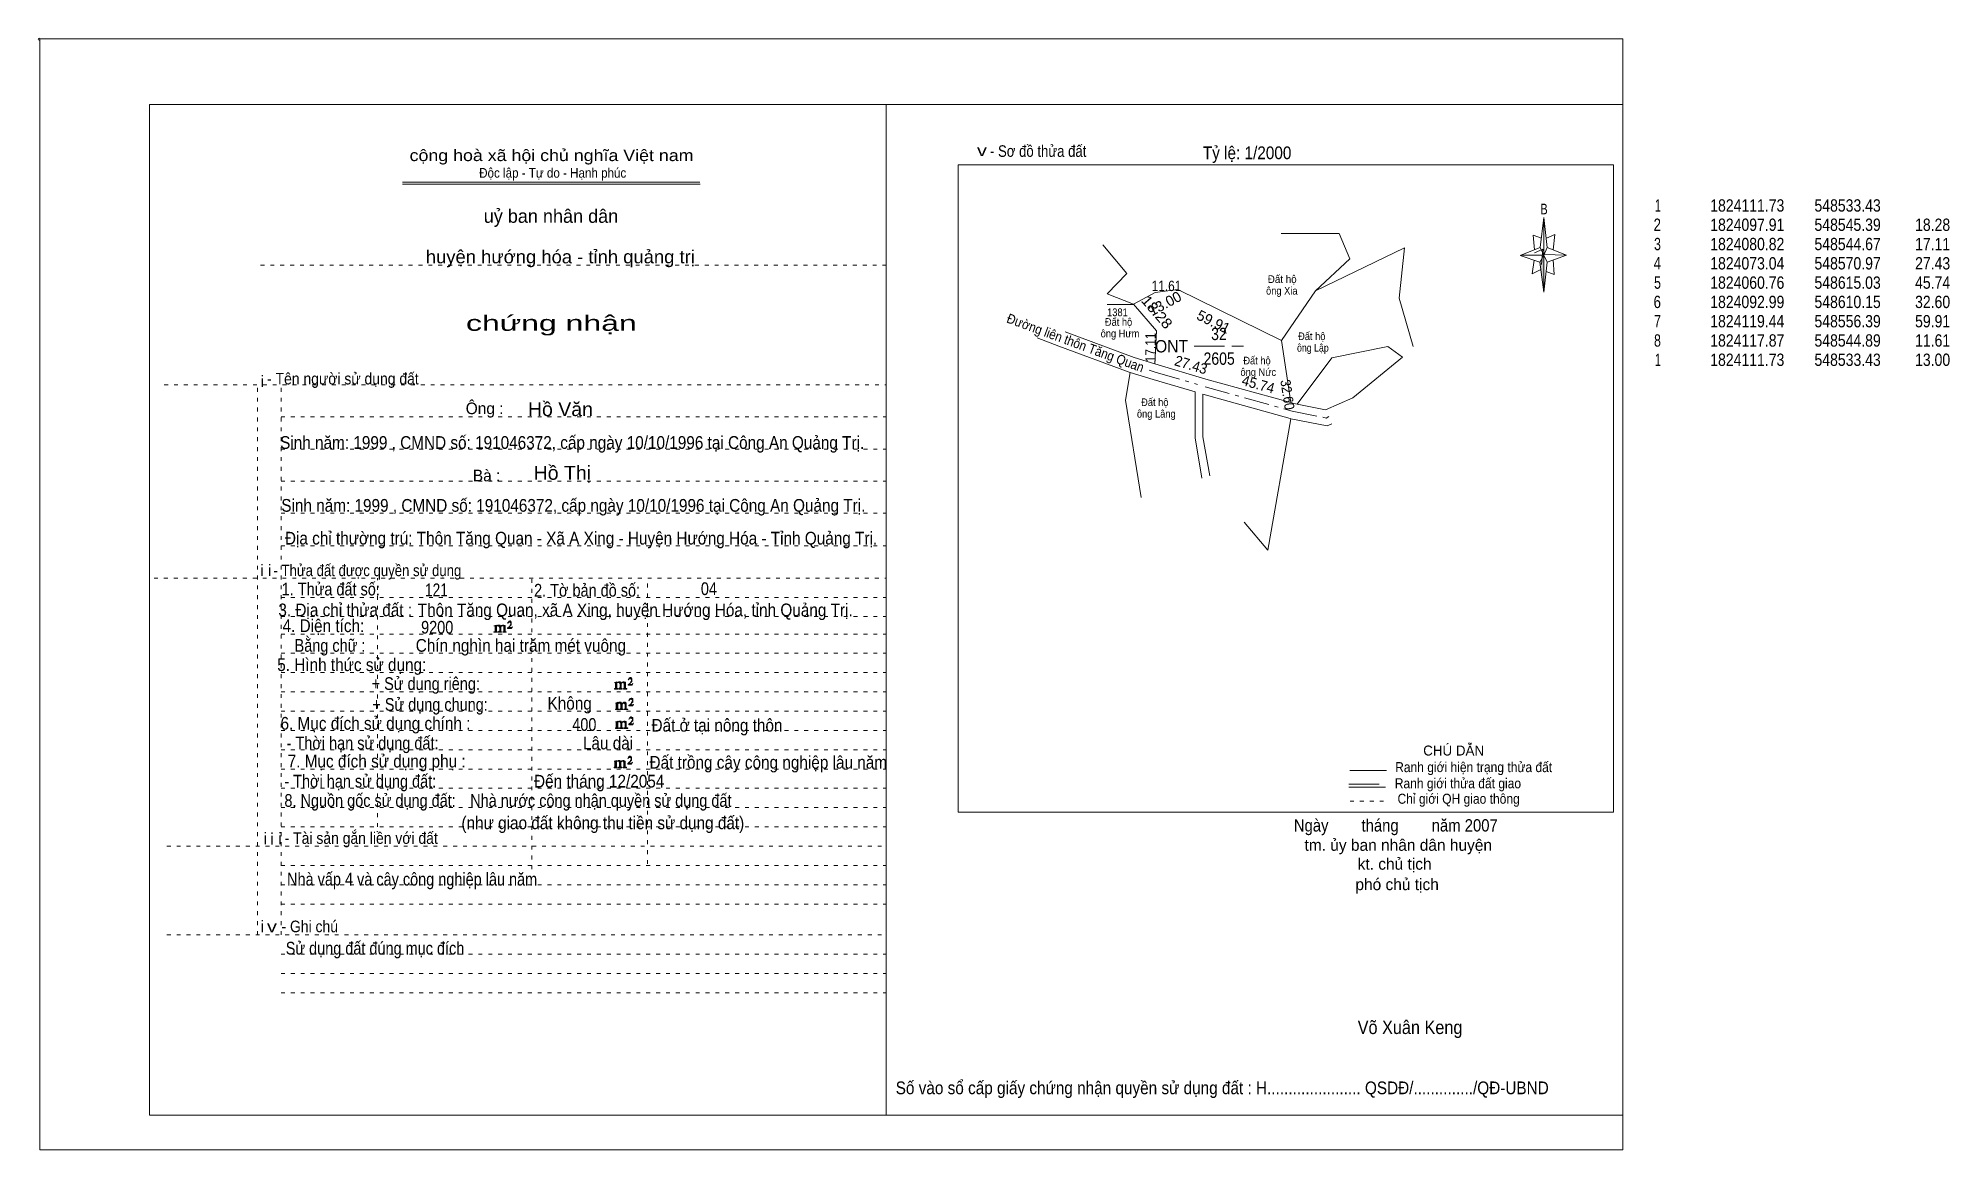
# Model space of a CAD drawing. Header units: centimetres. Extents: x -1.6 to 48, y -3.3 to 25.5.
import ezdxf
from ezdxf.enums import TextEntityAlignment as Align

# ---------------------------------------------------------------- set-up
doc = ezdxf.new("R2010")
doc.units = ezdxf.units.CM
doc.header["$LTSCALE"] = 0.13
for name, pattern in [('DOT_DASHED', [7.7, 5, -1.2, 0.3, -1.2]), ('DOTTED', [1.5, 0.3, -1.2]), ('LONG_DASHED', [7.5, 6, -1.5])]:
    doc.linetypes.add(name, pattern=pattern)
for name, color, linetype, lineweight in [('1', 7, 'DOTTED', 13), ('13', 7, 'Continuous', 13), ('22', 7, 'Continuous', 13), ('33', 7, 'LONG_DASHED', 13), ('4', 7, 'Continuous', 13), ('5', 7, 'Continuous', 13), ('50', 7, 'Continuous', 13)]:
    doc.layers.add(name, color=color, linetype=linetype, lineweight=lineweight)
for name, color, linetype in [('10', 7, 'Continuous'), ('23', 7, 'Continuous'), ('30', 7, 'Continuous')]:
    doc.layers.add(name, color=color, linetype=linetype)

msp = doc.modelspace()

# ---------------------------------------------------------------- hatches: boundary and pattern name
at = {"layer": '5'}
msp.add_hatch(color=256, dxfattribs=at).paths.add_polyline_path([(37.46, 19.87), (37.46, 18.91), (37.36, 19.69)])
at = {"layer": '50'}
for points in [[(10.27, 10.13), (10.27, 10.12), (10.27, 10.11), (10.25, 10.11), (10.24, 10.11), (10.24, 10.1), (10.33, 10.1), (10.33, 10.11), (10.32, 10.11), (10.31, 10.11), (10.31, 10.12), (10.31, 10.13), (10.31, 10.24), (10.31, 10.25), (10.32, 10.26), (10.34, 10.26), (10.35, 10.26), (10.36, 10.26), (10.37, 10.25), (10.39, 10.22), (10.39, 10.13), (10.37, 10.12), (10.37, 10.11), (10.36, 10.11), (10.35, 10.11), (10.35, 10.1), (10.44, 10.1), (10.44, 10.11), (10.43, 10.11), (10.42, 10.11), (10.42, 10.12), (10.42, 10.13), (10.42, 10.24), (10.44, 10.26), (10.45, 10.26), (10.46, 10.26), (10.49, 10.26), (10.49, 10.25), (10.5, 10.24), (10.5, 10.22), (10.5, 10.13), (10.5, 10.12), (10.49, 10.11), (10.49, 10.11), (10.47, 10.11), (10.47, 10.1), (10.56, 10.1), (10.56, 10.11), (10.55, 10.11), (10.54, 10.11), (10.53, 10.12), (10.53, 10.13), (10.53, 10.2), (10.53, 10.25), (10.53, 10.26), (10.52, 10.27), (10.5, 10.28), (10.47, 10.28), (10.46, 10.28), (10.44, 10.27), (10.41, 10.25), (10.41, 10.26), (10.4, 10.28), (10.39, 10.28), (10.37, 10.28), (10.35, 10.28), (10.34, 10.28), (10.32, 10.26), (10.31, 10.26), (10.31, 10.25), (10.31, 10.25), (10.31, 10.26), (10.31, 10.28), (10.24, 10.26), (10.24, 10.26), (10.25, 10.26), (10.27, 10.25), (10.27, 10.24), (10.27, 10.23)], [(10.69, 10.19), (10.72, 10.24), (10.72, 10.24), (10.71, 10.22), (10.69, 10.22), (10.68, 10.22), (10.63, 10.22), (10.66, 10.26), (10.67, 10.27), (10.69, 10.28), (10.69, 10.3), (10.69, 10.32), (10.69, 10.34), (10.69, 10.35), (10.69, 10.37), (10.68, 10.38), (10.67, 10.38), (10.66, 10.39), (10.65, 10.39), (10.63, 10.38), (10.63, 10.38), (10.62, 10.37), (10.61, 10.35), (10.59, 10.33), (10.61, 10.33), (10.61, 10.35), (10.62, 10.35), (10.63, 10.36), (10.65, 10.36), (10.66, 10.36), (10.67, 10.35), (10.68, 10.35), (10.68, 10.32), (10.68, 10.3), (10.66, 10.28), (10.66, 10.26), (10.65, 10.25), (10.59, 10.2), (10.59, 10.19)], [(13.39, 8.66), (13.39, 8.65), (13.39, 8.64), (13.38, 8.64), (13.37, 8.64), (13.37, 8.62), (13.45, 8.62), (13.45, 8.64), (13.44, 8.64), (13.43, 8.64), (13.43, 8.65), (13.43, 8.66), (13.43, 8.77), (13.43, 8.78), (13.44, 8.79), (13.47, 8.79), (13.48, 8.79), (13.49, 8.79), (13.5, 8.78), (13.51, 8.74), (13.51, 8.66), (13.5, 8.65), (13.5, 8.64), (13.49, 8.64), (13.48, 8.64), (13.48, 8.62), (13.57, 8.62), (13.57, 8.64), (13.55, 8.64), (13.54, 8.64), (13.54, 8.65), (13.54, 8.66), (13.54, 8.77), (13.57, 8.79), (13.58, 8.79), (13.59, 8.79), (13.61, 8.79), (13.61, 8.78), (13.62, 8.77), (13.62, 8.74), (13.62, 8.66), (13.62, 8.65), (13.61, 8.64), (13.61, 8.64), (13.6, 8.64), (13.6, 8.62), (13.69, 8.62), (13.69, 8.64), (13.67, 8.64), (13.66, 8.64), (13.65, 8.65), (13.65, 8.66), (13.65, 8.73), (13.65, 8.78), (13.65, 8.79), (13.64, 8.8), (13.62, 8.81), (13.6, 8.81), (13.59, 8.81), (13.57, 8.8), (13.53, 8.78), (13.53, 8.79), (13.52, 8.81), (13.51, 8.81), (13.5, 8.81), (13.48, 8.81), (13.47, 8.81), (13.44, 8.79), (13.43, 8.79), (13.43, 8.78), (13.43, 8.78), (13.43, 8.79), (13.43, 8.81), (13.37, 8.79), (13.37, 8.79), (13.38, 8.79), (13.39, 8.78), (13.39, 8.77), (13.39, 8.76)], [(13.82, 8.72), (13.84, 8.77), (13.84, 8.77), (13.83, 8.74), (13.82, 8.74), (13.81, 8.74), (13.75, 8.74), (13.79, 8.79), (13.8, 8.8), (13.82, 8.81), (13.82, 8.83), (13.82, 8.84), (13.82, 8.87), (13.82, 8.88), (13.82, 8.9), (13.81, 8.91), (13.8, 8.91), (13.79, 8.92), (13.77, 8.92), (13.75, 8.91), (13.75, 8.91), (13.74, 8.9), (13.73, 8.88), (13.72, 8.86), (13.73, 8.86), (13.73, 8.88), (13.74, 8.88), (13.75, 8.89), (13.77, 8.89), (13.79, 8.89), (13.8, 8.88), (13.81, 8.88), (13.81, 8.84), (13.81, 8.83), (13.79, 8.81), (13.79, 8.79), (13.77, 8.78), (13.72, 8.73), (13.72, 8.72)], [(13.41, 8.12), (13.41, 8.11), (13.41, 8.1), (13.4, 8.1), (13.39, 8.1), (13.39, 8.09), (13.48, 8.09), (13.48, 8.1), (13.47, 8.1), (13.45, 8.1), (13.45, 8.11), (13.45, 8.12), (13.45, 8.23), (13.45, 8.24), (13.47, 8.26), (13.49, 8.26), (13.5, 8.26), (13.51, 8.26), (13.52, 8.24), (13.53, 8.21), (13.53, 8.12), (13.52, 8.11), (13.52, 8.1), (13.51, 8.1), (13.5, 8.1), (13.5, 8.09), (13.59, 8.09), (13.59, 8.1), (13.58, 8.1), (13.57, 8.1), (13.57, 8.11), (13.57, 8.12), (13.57, 8.23), (13.59, 8.26), (13.6, 8.26), (13.61, 8.26), (13.63, 8.26), (13.63, 8.24), (13.64, 8.23), (13.64, 8.21), (13.64, 8.12), (13.64, 8.11), (13.63, 8.1), (13.63, 8.1), (13.62, 8.1), (13.62, 8.09), (13.71, 8.09), (13.71, 8.1), (13.7, 8.1), (13.69, 8.1), (13.67, 8.11), (13.67, 8.12), (13.67, 8.2), (13.67, 8.24), (13.67, 8.26), (13.66, 8.27), (13.64, 8.28), (13.62, 8.28), (13.61, 8.28), (13.59, 8.27), (13.55, 8.24), (13.55, 8.26), (13.54, 8.28), (13.53, 8.28), (13.52, 8.28), (13.5, 8.28), (13.49, 8.28), (13.47, 8.26), (13.45, 8.26), (13.45, 8.24), (13.45, 8.24), (13.45, 8.26), (13.45, 8.28), (13.39, 8.26), (13.39, 8.26), (13.4, 8.26), (13.41, 8.24), (13.41, 8.23), (13.41, 8.22)], [(13.84, 8.19), (13.86, 8.23), (13.86, 8.23), (13.85, 8.21), (13.84, 8.21), (13.83, 8.21), (13.77, 8.21), (13.81, 8.26), (13.82, 8.27), (13.84, 8.28), (13.84, 8.3), (13.84, 8.31), (13.84, 8.33), (13.84, 8.34), (13.84, 8.37), (13.83, 8.38), (13.82, 8.38), (13.81, 8.39), (13.8, 8.39), (13.77, 8.38), (13.77, 8.38), (13.76, 8.37), (13.75, 8.34), (13.74, 8.32), (13.75, 8.32), (13.75, 8.34), (13.76, 8.34), (13.77, 8.36), (13.8, 8.36), (13.81, 8.36), (13.82, 8.34), (13.83, 8.34), (13.83, 8.31), (13.83, 8.3), (13.81, 8.28), (13.81, 8.26), (13.8, 8.24), (13.74, 8.2), (13.74, 8.19)], [(13.41, 7.64), (13.41, 7.63), (13.41, 7.62), (13.4, 7.62), (13.39, 7.62), (13.39, 7.6), (13.47, 7.6), (13.47, 7.62), (13.46, 7.62), (13.45, 7.62), (13.45, 7.63), (13.45, 7.64), (13.45, 7.75), (13.45, 7.76), (13.46, 7.77), (13.49, 7.77), (13.5, 7.77), (13.51, 7.77), (13.52, 7.76), (13.53, 7.72), (13.53, 7.64), (13.52, 7.63), (13.52, 7.62), (13.51, 7.62), (13.5, 7.62), (13.5, 7.6), (13.59, 7.6), (13.59, 7.62), (13.57, 7.62), (13.56, 7.62), (13.56, 7.63), (13.56, 7.64), (13.56, 7.75), (13.59, 7.77), (13.6, 7.77), (13.61, 7.77), (13.63, 7.77), (13.63, 7.76), (13.64, 7.75), (13.64, 7.72), (13.64, 7.64), (13.64, 7.63), (13.63, 7.62), (13.63, 7.62), (13.62, 7.62), (13.62, 7.6), (13.71, 7.6), (13.71, 7.62), (13.69, 7.62), (13.68, 7.62), (13.67, 7.63), (13.67, 7.64), (13.67, 7.71), (13.67, 7.76), (13.67, 7.77), (13.66, 7.78), (13.64, 7.79), (13.62, 7.79), (13.61, 7.79), (13.59, 7.78), (13.55, 7.76), (13.55, 7.77), (13.54, 7.79), (13.53, 7.79), (13.52, 7.79), (13.5, 7.79), (13.49, 7.79), (13.46, 7.77), (13.45, 7.77), (13.45, 7.76), (13.45, 7.76), (13.45, 7.77), (13.45, 7.79), (13.39, 7.77), (13.39, 7.77), (13.4, 7.77), (13.41, 7.76), (13.41, 7.75), (13.41, 7.74)], [(13.84, 7.7), (13.86, 7.75), (13.86, 7.75), (13.85, 7.72), (13.84, 7.72), (13.83, 7.72), (13.77, 7.72), (13.81, 7.77), (13.82, 7.78), (13.84, 7.79), (13.84, 7.81), (13.84, 7.82), (13.84, 7.85), (13.84, 7.86), (13.84, 7.88), (13.83, 7.89), (13.82, 7.89), (13.81, 7.9), (13.79, 7.9), (13.77, 7.89), (13.77, 7.89), (13.76, 7.88), (13.75, 7.86), (13.74, 7.84), (13.75, 7.84), (13.75, 7.86), (13.76, 7.86), (13.77, 7.87), (13.79, 7.87), (13.81, 7.87), (13.82, 7.86), (13.83, 7.86), (13.83, 7.82), (13.83, 7.81), (13.81, 7.79), (13.81, 7.77), (13.79, 7.76), (13.74, 7.71), (13.74, 7.7)], [(13.38, 6.62), (13.38, 6.61), (13.38, 6.6), (13.37, 6.6), (13.36, 6.6), (13.36, 6.58), (13.44, 6.58), (13.44, 6.6), (13.43, 6.6), (13.42, 6.6), (13.42, 6.61), (13.42, 6.62), (13.42, 6.73), (13.42, 6.74), (13.43, 6.75), (13.46, 6.75), (13.47, 6.75), (13.48, 6.75), (13.49, 6.74), (13.5, 6.7), (13.5, 6.62), (13.49, 6.61), (13.49, 6.6), (13.48, 6.6), (13.47, 6.6), (13.47, 6.58), (13.56, 6.58), (13.56, 6.6), (13.54, 6.6), (13.53, 6.6), (13.53, 6.61), (13.53, 6.62), (13.53, 6.73), (13.56, 6.75), (13.57, 6.75), (13.58, 6.75), (13.6, 6.75), (13.6, 6.74), (13.61, 6.73), (13.61, 6.7), (13.61, 6.62), (13.61, 6.61), (13.6, 6.6), (13.6, 6.6), (13.59, 6.6), (13.59, 6.58), (13.68, 6.58), (13.68, 6.6), (13.66, 6.6), (13.65, 6.6), (13.64, 6.61), (13.64, 6.62), (13.64, 6.69), (13.64, 6.74), (13.64, 6.75), (13.63, 6.76), (13.61, 6.77), (13.59, 6.77), (13.58, 6.77), (13.56, 6.76), (13.52, 6.74), (13.52, 6.75), (13.51, 6.77), (13.5, 6.77), (13.49, 6.77), (13.47, 6.77), (13.46, 6.77), (13.43, 6.75), (13.42, 6.75), (13.42, 6.74), (13.42, 6.74), (13.42, 6.75), (13.42, 6.77), (13.36, 6.75), (13.36, 6.75), (13.37, 6.75), (13.38, 6.74), (13.38, 6.73), (13.38, 6.72)], [(13.81, 6.68), (13.83, 6.73), (13.83, 6.73), (13.82, 6.7), (13.81, 6.7), (13.8, 6.7), (13.74, 6.7), (13.78, 6.75), (13.79, 6.76), (13.81, 6.77), (13.81, 6.79), (13.81, 6.8), (13.81, 6.83), (13.81, 6.84), (13.81, 6.86), (13.8, 6.87), (13.79, 6.87), (13.78, 6.88), (13.76, 6.88), (13.74, 6.87), (13.74, 6.87), (13.73, 6.86), (13.72, 6.84), (13.71, 6.82), (13.72, 6.82), (13.72, 6.84), (13.73, 6.84), (13.74, 6.85), (13.76, 6.85), (13.78, 6.85), (13.79, 6.84), (13.8, 6.84), (13.8, 6.8), (13.8, 6.79), (13.78, 6.77), (13.78, 6.75), (13.76, 6.74), (13.71, 6.69), (13.71, 6.68)]]:
    msp.add_hatch(color=256, dxfattribs=at).paths.add_polyline_path(points)

# ---------------------------------------------------------------- linework, layer by layer
at = {"layer": '1', "linetype": 'Continuous'}
for p, q in [((1.31, -2.42), (1.31, 23.78)), ((1.31, 23.78), (39.51, 23.78)), ((20.41, -2.42), (20.41, 23.78)), ((39.51, -2.42), (39.51, 23.78)), ((7.87, 21.76), (15.58, 21.76)), ((7.87, 21.71), (15.59, 21.71)), ((37.36, 19.69), (36.85, 19.86)), ((1.31, -2.42), (39.51, -2.42))]:
    msp.add_line(p, q, dxfattribs=at)
at = {"layer": '1'}
for p, q in [((4.19, 19.61), (20.41, 19.61)), ((1.69, 16.51), (20.41, 16.51)), ((4.11, 2.25), (4.11, 16.51)), ((4.72, 2.25), (4.72, 16.51)), ((4.72, 15.68), (20.41, 15.68)), ((4.72, 14.84), (20.41, 14.84)), ((4.72, 14.01), (20.41, 14.01)), ((4.72, 13.18), (20.41, 13.18)), ((4.72, 12.34), (20.41, 12.34)), ((1.43, 11.5), (20.41, 11.5)), ((7.22, 5.05), (7.22, 11.5)), ((11.22, 3.95), (11.22, 11.5)), ((14.22, 4.09), (14.22, 11.5)), ((4.72, 11), (20.41, 11)), ((4.72, 10.5), (20.41, 10.5)), ((4.72, 10.05), (20.41, 10.05)), ((4.72, 9.55), (20.41, 9.55)), ((4.72, 9.05), (20.41, 9.05)), ((4.72, 8.55), (20.41, 8.55)), ((4.72, 8.05), (20.41, 8.05)), ((4.72, 7.55), (20.41, 7.55)), ((4.72, 7.05), (20.41, 7.05)), ((4.72, 6.55), (20.41, 6.55)), ((4.72, 6.05), (20.41, 6.05)), ((4.72, 5.55), (20.41, 5.55)), ((4.72, 5.05), (20.41, 5.05)), ((1.76, 4.55), (20.41, 4.55)), ((4.72, 4.05), (20.41, 4.05)), ((4.72, 3.55), (20.41, 3.55)), ((4.72, 3.05), (20.41, 3.05)), ((1.76, 2.25), (20.41, 2.25)), ((4.72, 1.75), (20.41, 1.75)), ((4.72, 1.25), (20.41, 1.25)), ((4.72, 0.75), (20.41, 0.75))]:
    msp.add_line(p, q, dxfattribs=at)
at = {"layer": '1', "linetype": 'Continuous'}
msp.add_lwpolyline([(-1.53, -3.32), (39.51, -3.32), (39.51, 25.48), (-1.53, 25.48)], close=True, dxfattribs=at)
msp.add_lwpolyline([(37.37, 19.49), (37.16, 19.39), (37.21, 19.74)], dxfattribs=at)
at = {"layer": '13'}
msp.add_line((26.14, 18.59), (26.82, 18.59), dxfattribs=at)
at = {"layer": '22'}
for points in [[(30.65, 20.43), (32.16, 20.43), (32.43, 19.78), (31.54, 18.95)], [(26.82, 18.6), (26.14, 18.87), (26.65, 19.4), (26.03, 20.14)], [(31.54, 18.95), (33.85, 20.06), (33.71, 18.76), (34.08, 17.5)], [(30.66, 17.66), (27.97, 18.98), (27.39, 18.9), (26.82, 18.6)], [(31.54, 18.95), (30.66, 17.66), (30.9, 16.05)], [(26.82, 18.6), (27.42, 17.91), (27.38, 17.05)], [(25.05, 17.88), (26.84, 17.22), (27.38, 17.05)], [(24.33, 17.73), (24.89, 17.51), (26.71, 16.84), (26.74, 16.83)], [(33.8, 17.23), (33.42, 17.5), (31.97, 17.21), (31.07, 16.01)], [(27.38, 17.05), (28.7, 16.66), (30.9, 16.05)], [(31.07, 16.01), (31.8, 15.86), (32.51, 16.17), (33.8, 17.23)], [(27.02, 13.59), (26.62, 16.11), (26.74, 16.83)], [(26.74, 16.83), (27.33, 16.65), (28.42, 16.33)], [(28.6, 14.09), (28.42, 15.14), (28.42, 16.33)], [(28.8, 14.15), (28.62, 15.16), (28.62, 16.27)], [(28.62, 16.27), (30.89, 15.64), (30.9, 15.63)], [(30.9, 16.05), (30.98, 16.03), (31.07, 16.01)], [(29.69, 12.95), (30.31, 12.22), (30.9, 15.63)], [(30.9, 15.63), (31.85, 15.45), (31.97, 15.5)]]:
    msp.add_lwpolyline(points, dxfattribs=at)
at = {"layer": '22', "linetype": 'DOT_DASHED'}
for points in [[(27.23, 16.89), (27.39, 16.84), (28.48, 16.52)], [(28.68, 16.46), (30.94, 15.83), (30.94, 15.83)], [(30.94, 15.83), (31.82, 15.65), (31.89, 15.69)]]:
    msp.add_lwpolyline(points, dxfattribs=at)
at = {"layer": '33'}
msp.add_line((28.4, 17.51), (29.68, 17.51), dxfattribs=at)
at = {"layer": '4'}
for p, q in [((32.43, 6.51), (33.38, 6.51)), ((32.41, 6.08), (33.36, 6.08))]:
    msp.add_line(p, q, dxfattribs=at)
at = {"layer": '4', "linetype": 'LONG_DASHED'}
msp.add_line((32.41, 6.16), (33.36, 6.16), dxfattribs=at)
at = {"layer": '4', "linetype": 'DOTTED'}
msp.add_line((32.44, 5.72), (33.43, 5.72), dxfattribs=at)
at = {"layer": '4'}
msp.add_lwpolyline([(22.28, 22.21), (39.27, 22.21), (39.27, 5.43), (22.28, 5.43)], close=True, dxfattribs=at)
msp.add_circle((-1.55, 25.47), 0.025, dxfattribs=at)
at = {"layer": '5'}
for p, q in [((37.37, 20.07), (37.46, 20.85)), ((37.55, 20.07), (38.05, 19.87)), ((37.55, 19.69), (37.46, 18.91)), ((37.73, 19.37), (37.52, 19.45)), ((37.71, 19.75), (37.73, 19.37))]:
    msp.add_line(p, q, dxfattribs=at)
for points in [[(37.46, 20.85), (37.55, 20.07), (37.46, 19.87)], [(37.46, 19.87), (36.87, 19.87), (37.37, 20.07), (37.55, 19.69), (38.05, 19.87), (37.46, 19.89)], [(37.46, 19.87), (37.46, 18.91), (37.36, 19.69)]]:
    msp.add_lwpolyline(points, close=True, dxfattribs=at)
for points in [[(37.4, 20.31), (37.19, 20.39), (37.22, 20.01)], [(37.53, 20.31), (37.75, 20.41), (37.71, 20.01)], [(37.46, 19.87), (37.37, 20.07), (36.87, 19.87)], [(37.22, 19.93), (37.44, 20.03), (37.4, 19.63)], [(37.46, 19.87), (37.55, 19.69), (38.05, 19.87)]]:
    msp.add_lwpolyline(points, dxfattribs=at)
at = {"layer": '50'}
for points in [[(10.27, 10.13), (10.27, 10.12), (10.27, 10.11), (10.25, 10.11), (10.24, 10.11), (10.24, 10.1), (10.33, 10.1), (10.33, 10.11), (10.32, 10.11), (10.31, 10.11), (10.31, 10.12), (10.31, 10.13), (10.31, 10.24), (10.31, 10.25), (10.32, 10.26), (10.34, 10.26), (10.35, 10.26), (10.36, 10.26), (10.37, 10.25), (10.39, 10.22), (10.39, 10.13), (10.37, 10.12), (10.37, 10.11), (10.36, 10.11), (10.35, 10.11), (10.35, 10.1), (10.44, 10.1), (10.44, 10.11), (10.43, 10.11), (10.42, 10.11), (10.42, 10.12), (10.42, 10.13), (10.42, 10.24), (10.44, 10.26), (10.45, 10.26), (10.46, 10.26), (10.49, 10.26), (10.49, 10.25), (10.5, 10.24), (10.5, 10.22), (10.5, 10.13), (10.5, 10.12), (10.49, 10.11), (10.49, 10.11), (10.47, 10.11), (10.47, 10.1), (10.56, 10.1), (10.56, 10.11), (10.55, 10.11), (10.54, 10.11), (10.53, 10.12), (10.53, 10.13), (10.53, 10.2), (10.53, 10.25), (10.53, 10.26), (10.52, 10.27), (10.5, 10.28), (10.47, 10.28), (10.46, 10.28), (10.44, 10.27), (10.41, 10.25), (10.41, 10.26), (10.4, 10.28), (10.39, 10.28), (10.37, 10.28), (10.35, 10.28), (10.34, 10.28), (10.32, 10.26), (10.31, 10.26), (10.31, 10.25), (10.31, 10.25), (10.31, 10.26), (10.31, 10.28), (10.24, 10.26), (10.24, 10.26), (10.25, 10.26), (10.27, 10.25), (10.27, 10.24), (10.27, 10.23)], [(10.69, 10.19), (10.72, 10.24), (10.72, 10.24), (10.71, 10.22), (10.69, 10.22), (10.68, 10.22), (10.63, 10.22), (10.66, 10.26), (10.67, 10.27), (10.69, 10.28), (10.69, 10.3), (10.69, 10.32), (10.69, 10.34), (10.69, 10.35), (10.69, 10.37), (10.68, 10.38), (10.67, 10.38), (10.66, 10.39), (10.65, 10.39), (10.63, 10.38), (10.63, 10.38), (10.62, 10.37), (10.61, 10.35), (10.59, 10.33), (10.61, 10.33), (10.61, 10.35), (10.62, 10.35), (10.63, 10.36), (10.65, 10.36), (10.66, 10.36), (10.67, 10.35), (10.68, 10.35), (10.68, 10.32), (10.68, 10.3), (10.66, 10.28), (10.66, 10.26), (10.65, 10.25), (10.59, 10.2), (10.59, 10.19)], [(13.39, 8.66), (13.39, 8.65), (13.39, 8.64), (13.38, 8.64), (13.37, 8.64), (13.37, 8.62), (13.45, 8.62), (13.45, 8.64), (13.44, 8.64), (13.43, 8.64), (13.43, 8.65), (13.43, 8.66), (13.43, 8.77), (13.43, 8.78), (13.44, 8.79), (13.47, 8.79), (13.48, 8.79), (13.49, 8.79), (13.5, 8.78), (13.51, 8.74), (13.51, 8.66), (13.5, 8.65), (13.5, 8.64), (13.49, 8.64), (13.48, 8.64), (13.48, 8.62), (13.57, 8.62), (13.57, 8.64), (13.55, 8.64), (13.54, 8.64), (13.54, 8.65), (13.54, 8.66), (13.54, 8.77), (13.57, 8.79), (13.58, 8.79), (13.59, 8.79), (13.61, 8.79), (13.61, 8.78), (13.62, 8.77), (13.62, 8.74), (13.62, 8.66), (13.62, 8.65), (13.61, 8.64), (13.61, 8.64), (13.6, 8.64), (13.6, 8.62), (13.69, 8.62), (13.69, 8.64), (13.67, 8.64), (13.66, 8.64), (13.65, 8.65), (13.65, 8.66), (13.65, 8.73), (13.65, 8.78), (13.65, 8.79), (13.64, 8.8), (13.62, 8.81), (13.6, 8.81), (13.59, 8.81), (13.57, 8.8), (13.53, 8.78), (13.53, 8.79), (13.52, 8.81), (13.51, 8.81), (13.5, 8.81), (13.48, 8.81), (13.47, 8.81), (13.44, 8.79), (13.43, 8.79), (13.43, 8.78), (13.43, 8.78), (13.43, 8.79), (13.43, 8.81), (13.37, 8.79), (13.37, 8.79), (13.38, 8.79), (13.39, 8.78), (13.39, 8.77), (13.39, 8.76)], [(13.82, 8.72), (13.84, 8.77), (13.84, 8.77), (13.83, 8.74), (13.82, 8.74), (13.81, 8.74), (13.75, 8.74), (13.79, 8.79), (13.8, 8.8), (13.82, 8.81), (13.82, 8.83), (13.82, 8.84), (13.82, 8.87), (13.82, 8.88), (13.82, 8.9), (13.81, 8.91), (13.8, 8.91), (13.79, 8.92), (13.77, 8.92), (13.75, 8.91), (13.75, 8.91), (13.74, 8.9), (13.73, 8.88), (13.72, 8.86), (13.73, 8.86), (13.73, 8.88), (13.74, 8.88), (13.75, 8.89), (13.77, 8.89), (13.79, 8.89), (13.8, 8.88), (13.81, 8.88), (13.81, 8.84), (13.81, 8.83), (13.79, 8.81), (13.79, 8.79), (13.77, 8.78), (13.72, 8.73), (13.72, 8.72)], [(13.41, 8.12), (13.41, 8.11), (13.41, 8.1), (13.4, 8.1), (13.39, 8.1), (13.39, 8.09), (13.48, 8.09), (13.48, 8.1), (13.47, 8.1), (13.45, 8.1), (13.45, 8.11), (13.45, 8.12), (13.45, 8.23), (13.45, 8.24), (13.47, 8.26), (13.49, 8.26), (13.5, 8.26), (13.51, 8.26), (13.52, 8.24), (13.53, 8.21), (13.53, 8.12), (13.52, 8.11), (13.52, 8.1), (13.51, 8.1), (13.5, 8.1), (13.5, 8.09), (13.59, 8.09), (13.59, 8.1), (13.58, 8.1), (13.57, 8.1), (13.57, 8.11), (13.57, 8.12), (13.57, 8.23), (13.59, 8.26), (13.6, 8.26), (13.61, 8.26), (13.63, 8.26), (13.63, 8.24), (13.64, 8.23), (13.64, 8.21), (13.64, 8.12), (13.64, 8.11), (13.63, 8.1), (13.63, 8.1), (13.62, 8.1), (13.62, 8.09), (13.71, 8.09), (13.71, 8.1), (13.7, 8.1), (13.69, 8.1), (13.67, 8.11), (13.67, 8.12), (13.67, 8.2), (13.67, 8.24), (13.67, 8.26), (13.66, 8.27), (13.64, 8.28), (13.62, 8.28), (13.61, 8.28), (13.59, 8.27), (13.55, 8.24), (13.55, 8.26), (13.54, 8.28), (13.53, 8.28), (13.52, 8.28), (13.5, 8.28), (13.49, 8.28), (13.47, 8.26), (13.45, 8.26), (13.45, 8.24), (13.45, 8.24), (13.45, 8.26), (13.45, 8.28), (13.39, 8.26), (13.39, 8.26), (13.4, 8.26), (13.41, 8.24), (13.41, 8.23), (13.41, 8.22)], [(13.84, 8.19), (13.86, 8.23), (13.86, 8.23), (13.85, 8.21), (13.84, 8.21), (13.83, 8.21), (13.77, 8.21), (13.81, 8.26), (13.82, 8.27), (13.84, 8.28), (13.84, 8.3), (13.84, 8.31), (13.84, 8.33), (13.84, 8.34), (13.84, 8.37), (13.83, 8.38), (13.82, 8.38), (13.81, 8.39), (13.8, 8.39), (13.77, 8.38), (13.77, 8.38), (13.76, 8.37), (13.75, 8.34), (13.74, 8.32), (13.75, 8.32), (13.75, 8.34), (13.76, 8.34), (13.77, 8.36), (13.8, 8.36), (13.81, 8.36), (13.82, 8.34), (13.83, 8.34), (13.83, 8.31), (13.83, 8.3), (13.81, 8.28), (13.81, 8.26), (13.8, 8.24), (13.74, 8.2), (13.74, 8.19)], [(13.41, 7.64), (13.41, 7.63), (13.41, 7.62), (13.4, 7.62), (13.39, 7.62), (13.39, 7.6), (13.47, 7.6), (13.47, 7.62), (13.46, 7.62), (13.45, 7.62), (13.45, 7.63), (13.45, 7.64), (13.45, 7.75), (13.45, 7.76), (13.46, 7.77), (13.49, 7.77), (13.5, 7.77), (13.51, 7.77), (13.52, 7.76), (13.53, 7.72), (13.53, 7.64), (13.52, 7.63), (13.52, 7.62), (13.51, 7.62), (13.5, 7.62), (13.5, 7.6), (13.59, 7.6), (13.59, 7.62), (13.57, 7.62), (13.56, 7.62), (13.56, 7.63), (13.56, 7.64), (13.56, 7.75), (13.59, 7.77), (13.6, 7.77), (13.61, 7.77), (13.63, 7.77), (13.63, 7.76), (13.64, 7.75), (13.64, 7.72), (13.64, 7.64), (13.64, 7.63), (13.63, 7.62), (13.63, 7.62), (13.62, 7.62), (13.62, 7.6), (13.71, 7.6), (13.71, 7.62), (13.69, 7.62), (13.68, 7.62), (13.67, 7.63), (13.67, 7.64), (13.67, 7.71), (13.67, 7.76), (13.67, 7.77), (13.66, 7.78), (13.64, 7.79), (13.62, 7.79), (13.61, 7.79), (13.59, 7.78), (13.55, 7.76), (13.55, 7.77), (13.54, 7.79), (13.53, 7.79), (13.52, 7.79), (13.5, 7.79), (13.49, 7.79), (13.46, 7.77), (13.45, 7.77), (13.45, 7.76), (13.45, 7.76), (13.45, 7.77), (13.45, 7.79), (13.39, 7.77), (13.39, 7.77), (13.4, 7.77), (13.41, 7.76), (13.41, 7.75), (13.41, 7.74)], [(13.84, 7.7), (13.86, 7.75), (13.86, 7.75), (13.85, 7.72), (13.84, 7.72), (13.83, 7.72), (13.77, 7.72), (13.81, 7.77), (13.82, 7.78), (13.84, 7.79), (13.84, 7.81), (13.84, 7.82), (13.84, 7.85), (13.84, 7.86), (13.84, 7.88), (13.83, 7.89), (13.82, 7.89), (13.81, 7.9), (13.79, 7.9), (13.77, 7.89), (13.77, 7.89), (13.76, 7.88), (13.75, 7.86), (13.74, 7.84), (13.75, 7.84), (13.75, 7.86), (13.76, 7.86), (13.77, 7.87), (13.79, 7.87), (13.81, 7.87), (13.82, 7.86), (13.83, 7.86), (13.83, 7.82), (13.83, 7.81), (13.81, 7.79), (13.81, 7.77), (13.79, 7.76), (13.74, 7.71), (13.74, 7.7)], [(13.38, 6.62), (13.38, 6.61), (13.38, 6.6), (13.37, 6.6), (13.36, 6.6), (13.36, 6.58), (13.44, 6.58), (13.44, 6.6), (13.43, 6.6), (13.42, 6.6), (13.42, 6.61), (13.42, 6.62), (13.42, 6.73), (13.42, 6.74), (13.43, 6.75), (13.46, 6.75), (13.47, 6.75), (13.48, 6.75), (13.49, 6.74), (13.5, 6.7), (13.5, 6.62), (13.49, 6.61), (13.49, 6.6), (13.48, 6.6), (13.47, 6.6), (13.47, 6.58), (13.56, 6.58), (13.56, 6.6), (13.54, 6.6), (13.53, 6.6), (13.53, 6.61), (13.53, 6.62), (13.53, 6.73), (13.56, 6.75), (13.57, 6.75), (13.58, 6.75), (13.6, 6.75), (13.6, 6.74), (13.61, 6.73), (13.61, 6.7), (13.61, 6.62), (13.61, 6.61), (13.6, 6.6), (13.6, 6.6), (13.59, 6.6), (13.59, 6.58), (13.68, 6.58), (13.68, 6.6), (13.66, 6.6), (13.65, 6.6), (13.64, 6.61), (13.64, 6.62), (13.64, 6.69), (13.64, 6.74), (13.64, 6.75), (13.63, 6.76), (13.61, 6.77), (13.59, 6.77), (13.58, 6.77), (13.56, 6.76), (13.52, 6.74), (13.52, 6.75), (13.51, 6.77), (13.5, 6.77), (13.49, 6.77), (13.47, 6.77), (13.46, 6.77), (13.43, 6.75), (13.42, 6.75), (13.42, 6.74), (13.42, 6.74), (13.42, 6.75), (13.42, 6.77), (13.36, 6.75), (13.36, 6.75), (13.37, 6.75), (13.38, 6.74), (13.38, 6.73), (13.38, 6.72)], [(13.81, 6.68), (13.83, 6.73), (13.83, 6.73), (13.82, 6.7), (13.81, 6.7), (13.8, 6.7), (13.74, 6.7), (13.78, 6.75), (13.79, 6.76), (13.81, 6.77), (13.81, 6.79), (13.81, 6.8), (13.81, 6.83), (13.81, 6.84), (13.81, 6.86), (13.8, 6.87), (13.79, 6.87), (13.78, 6.88), (13.76, 6.88), (13.74, 6.87), (13.74, 6.87), (13.73, 6.86), (13.72, 6.84), (13.71, 6.82), (13.72, 6.82), (13.72, 6.84), (13.73, 6.84), (13.74, 6.85), (13.76, 6.85), (13.78, 6.85), (13.79, 6.84), (13.8, 6.84), (13.8, 6.8), (13.8, 6.79), (13.78, 6.77), (13.78, 6.75), (13.76, 6.74), (13.71, 6.69), (13.71, 6.68)]]:
    msp.add_lwpolyline(points, close=True, dxfattribs=at)

# ---------------------------------------------------------------- texts
at = {"layer": '1'}
for s, height, width, p in [('cộng hoà xã hội chủ nghĩa Việt nam', 0.3, 1.15, (11.735, 22.31)), ('v', 0.3, 1.3, (22.895, 22.44)), ('- Sơ đồ thửa đất ', 0.3, 0.85, (24.4, 22.42)), ('Độc lập - Tự do - Hạnh phúc', 0.25, 0.9, (11.765, 21.88)), ('chứng nhận', 0.4, 1.55, (11.73, 17.91)), ('- Tên người sử dụng đất', 0.3, 0.9, (6.325, 16.52)), ('- Thửa đất được quyền sử dụng', 0.3, 0.85, (6.96, 11.55)), ('- Tài sản gắn liền với đất ', 0.3, 0.9, (6.85, 4.61)), ('v', 0.3, 1.3, (4.485, 2.32)), ('- Ghi chú', 0.3, 0.9, (5.465, 2.32))]:
    msp.add_text(s, height=height, dxfattribs=dict(at, width=width)).set_placement(p, align=Align.CENTER)
for s, height, p in [('uỷ ban nhân dân', 0.35, (11.72, 20.71)), ('i', 0.3, (4.235, 16.45)), ('i', 0.3, (4.225, 11.55)), ('i', 0.3, (4.425, 11.55)), ('i', 0.3, (4.315, 4.6)), ('i', 0.3, (4.485, 4.59)), ('i', 0.3, (4.695, 4.6)), ('i', 0.3, (4.235, 2.32))]:
    msp.add_text(s, height=height, dxfattribs=at).set_placement(p, align=Align.CENTER)
at = {"layer": '10', "width": 0.9}
msp.add_text('Võ Xuân Keng', height=0.35, dxfattribs=at).set_placement((33.995, -0.32), align=Align.CENTER)
at = {"layer": '13', "width": 0.9}
msp.add_text('1381', height=0.2, dxfattribs=at).set_placement((26.14, 18.29))
at = {"layer": '22', "width": 0.9}
msp.add_text('Đường liên thôn Tăng Quan', height=0.25, rotation=339.72, dxfattribs=at).set_placement((25.277, 17.481), align=Align.CENTER)
for s, p in [('ông Hưm', (26.475, 17.74)), ('Đất hộ ', (26.47, 18.04)), ('ông Lâng', (27.415, 15.66)), ('Đất hộ ', (27.41, 15.96))]:
    msp.add_text(s, height=0.2, dxfattribs=at).set_placement(p, align=Align.CENTER)
at = {"layer": '23'}
for s, width, p in [('Đất hộ', 0.95, (30.68, 19.15)), ('ông Xia', 0.9, (30.67, 18.85)), ('Đất hộ ', 0.9, (31.48, 17.67)), ('ông Lập', 0.85, (31.475, 17.37)), ('ông Nức', 0.9, (30.06, 16.74)), ('Đất hộ ', 0.9, (30.06, 17.04))]:
    msp.add_text(s, height=0.2, dxfattribs=dict(at, width=width)).set_placement(p, align=Align.CENTER)
at = {"layer": '30'}
for s, width, p in [('1', 0.65, (40.5, 21)), ('1824111.73', 0.85, (43.7, 21)), ('548533.43', 0.85, (46.2, 21)), ('548533.43', 0.85, (46.2, 21)), ('2', 0.8, (40.5, 20.5)), ('1824097.91', 0.85, (43.7, 20.5)), ('548545.39', 0.85, (46.2, 20.5)), ('18.28', 0.85, (48, 20.5)), ('3', 0.75, (40.5, 20)), ('1824080.82', 0.85, (43.7, 20)), ('548544.67', 0.85, (46.2, 20)), ('17.11', 0.85, (48, 20)), ('4', 0.8, (40.5, 19.5)), ('1824073.04', 0.85, (43.7, 19.5)), ('548570.97', 0.85, (46.2, 19.5)), ('27.43', 0.85, (48, 19.5)), ('5', 0.75, (40.5, 19)), ('1824060.76', 0.85, (43.7, 19)), ('548615.03', 0.85, (46.2, 19)), ('45.74', 0.85, (48, 19)), ('6', 0.8, (40.5, 18.5)), ('1824092.99', 0.85, (43.7, 18.5)), ('548610.15', 0.85, (46.2, 18.5)), ('32.60', 0.85, (48, 18.5)), ('7', 0.75, (40.5, 18)), ('1824119.44', 0.85, (43.7, 18)), ('548556.39', 0.85, (46.2, 18)), ('59.91', 0.85, (48, 18)), ('8', 0.75, (40.5, 17.5)), ('1824117.87', 0.85, (43.7, 17.5)), ('548544.89', 0.85, (46.2, 17.5)), ('11.61', 0.85, (48, 17.5)), ('1', 0.65, (40.5, 17)), ('1824111.73', 0.85, (43.7, 17)), ('548533.43', 0.85, (46.2, 17)), ('13.00', 0.85, (48, 17))]:
    msp.add_text(s, height=0.32, dxfattribs=dict(at, width=width)).set_placement(p, align=Align.RIGHT)
for s, rotation, p in [('13.00', 28.181, (27.701, 18.5)), ('59.91', 333.803, (28.84, 18.023))]:
    msp.add_text(s, height=0.27, rotation=rotation, dxfattribs=at).set_placement(p, align=Align.CENTER)
at = {"layer": '30', "width": 0.85}
msp.add_text('11.61', height=0.27, dxfattribs=at).set_placement((27.68, 18.94), align=Align.CENTER)
at = {"layer": '30'}
for s, height, rotation, width, p in [('18.28', 0.27, 310.873, 1.1, (27.33, 18.308)), ('17.11', 0.27, 90, 0.85, (27.4, 17.48)), ('27.43', 0.27, 343.521, 0.95, (28.277, 16.9)), ('45.74', 0.27, 344.426, 0.95, (30.024, 16.395)), ('32.60', 0.26, 278.61, 0.9, (30.69, 16.235))]:
    msp.add_text(s, height=height, rotation=rotation, dxfattribs=dict(at, width=width)).set_placement(p, align=Align.CENTER)
at = {"layer": '33', "width": 0.85}
for s, p in [('32', (29.04, 17.67)), ('2605', (29.045, 17.03))]:
    msp.add_text(s, height=0.32, dxfattribs=at).set_placement(p, align=Align.CENTER)
at = {"layer": '33', "width": 0.95}
msp.add_text('ONT', height=0.32, dxfattribs=at).set_placement((28.24, 17.35), align=Align.RIGHT)
at = {"layer": '4', "width": 0.9}
for s, height, p in [('Tỷ lệ: 1/2000', 0.33, (29.77, 22.36)), ('Ranh giới hiện trạng thửa đất', 0.2591, (35.645, 6.47)), ('Ranh giới thửa đất giao ', 0.2591, (35.28, 6.05)), ('Chỉ giới QH giao thông', 0.2591, (35.255, 5.65))]:
    msp.add_text(s, height=height, dxfattribs=at).set_placement(p, align=Align.CENTER)
at = {"layer": '4'}
msp.add_text('CHÚ DẪN', height=0.2591, dxfattribs=at).set_placement((35.125, 6.9), align=Align.CENTER)
at = {"layer": '5', "width": 0.75}
msp.add_text('B', height=0.276, dxfattribs=at).set_placement((37.47, 20.93), align=Align.CENTER)
at = {"layer": '50'}
for s, height, width, p in [('  huyện hướng hóa - tỉnh quảng trị', 0.34, 1.05, (11.83, 19.66)), ('Hồ Văn', 0.36, 1.05, (11.965, 15.7)), ('Sinh năm: 1999 , CMND số: 191046372, cấp ngày 10/10/1996 tại Công An Quảng Trị.', 0.33, 0.9, (12.27, 14.85)), ('Hồ Thị', 0.36, 1.05, (12.015, 14.05)), ('Sinh năm: 1999 , CMND số: 191046372, cấp ngày 10/10/1996 tại Công An Quảng Trị.', 0.33, 0.9, (12.3, 13.22)), ('Địa chỉ thường trú: Thôn Tăng Quan - Xã A Xing - Huyện Hướng Hóa - Tỉnh Quảng Trị.', 0.33, 0.9, (12.5, 12.37)), ('1. Thửa đất số:  ', 0.33, 0.85, (6.115, 11.05)), ('121', 0.33, 0.8, (8.75, 11.03)), ('2. Tờ bản đồ số:  ', 0.33, 0.85, (12.76, 11.02)), ('04', 0.33, 0.85, (15.815, 11.06)), ('3. Địa chỉ thửa đất : ', 0.33, 0.9, (6.44, 10.51)), ('4. Diện tích: ', 0.33, 0.9, (5.875, 10.1)), ('Thôn Tăng Quan, xã A Xing, huyện Hướng Hóa, tỉnh Quảng Trị.', 0.33, 0.9, (13.905, 10.51)), ('Bằng chữ :', 0.33, 0.85, (5.99, 9.59)), ('Chín nghìn hai trăm mét vuông', 0.33, 0.9, (10.94, 9.59)), ('9200', 0.33, 0.85, (8.77, 10.06)), ('5. Hình thức sử dụng:', 0.33, 0.9, (6.555, 9.09)), ('+ Sử dụng riêng:', 0.33, 0.85, (8.475, 8.6)), ('Không', 0.33, 0.9, (12.205, 8.09)), ('6. Mục đích sử dụng chính :', 0.33, 0.9, (7.17, 7.57)), ('+ Sử dụng chung:', 0.33, 0.85, (8.585, 8.06)), ('400', 0.33, 0.85, (12.585, 7.54)), ('Đất ở tại nông thôn', 0.33, 0.9, (16.025, 7.52)), ('- Thời hạn sử dụng đất:', 0.33, 0.85, (6.835, 7.06)), ('7. Mục đích sử dụng phụ :', 0.33, 0.9, (7.2, 6.59)), ('Lâu dài', 0.33, 0.9, (13.2, 7.06)), ('Đất trồng cây công nghiệp lâu năm', 0.33, 0.9, (17.355, 6.56)), ('- Thời hạn sử dụng đất:', 0.33, 0.85, (6.775, 6.07)), ('Đến tháng 12/2054', 0.33, 0.9, (12.97, 6.07)), ('8. Nguồn gốc sử dụng đất:', 0.33, 0.85, (7.03, 5.57)), ('Nhà nước công nhận quyền sử dụng đất ', 0.33, 0.85, (13.065, 5.57)), ('(như giao đất không thu tiền sử dụng đất)', 0.33, 0.9, (13.065, 4.99)), ('Ngày        tháng        năm 2007', 0.32, 0.9, (33.625, 4.93)), ('Nhà vấp 4 và cây công nghiệp lâu năm', 0.33, 0.85, (8.12, 3.53)), ('Sử dụng đất đúng mục đích ', 0.33, 0.85, (7.21, 1.74)), ('Số vào sổ cấp giấy chứng nhận quyền sử dụng đất : H...................... QSDĐ/............../QĐ-UBND', 0.33, 0.9, (29.125, -1.88))]:
    msp.add_text(s, height=height, dxfattribs=dict(at, width=width)).set_placement(p, align=Align.CENTER)
for s, p in [('Ông :', (10, 15.75)), ('Bà :', (10.05, 14.01)), ('tm. ủy ban nhân dân huyện ', (33.745, 4.43)), ('kt. chủ tịch', (33.595, 3.94)), ('phó chủ tịch', (33.66, 3.41))]:
    msp.add_text(s, height=0.3, dxfattribs=at).set_placement(p, align=Align.CENTER)

doc.saveas('drawing.dxf')
